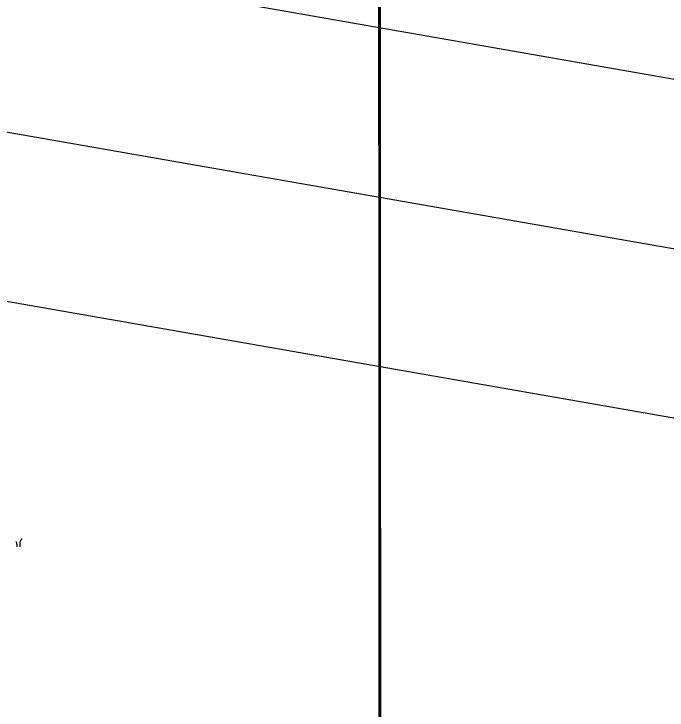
# Model space of a CAD drawing. Extents: x 529262 to 576451, y 2694391 to 2717535.
# Drawn here: x 562865.7 to 562983.1, y 2710815.5 to 2710940.6 of the extents above; entities that cross this region are included whole.
import ezdxf
from ezdxf.xclip import XClip

# ---------------------------------------------------------------- set-up
doc = ezdxf.new("R2010")
doc.units = 0
doc.header["$XCLIPFRAME"] = 0
for name, color, linetype in [('PP-COM', 7, 'Continuous'), ('RD-中线', 40, 'Continuous'), ('RD-红线', 7, 'Continuous'), ('ZBTZ', 8, 'Continuous')]:
    doc.layers.add(name, color=color, linetype=linetype)

# ---------------------------------------------------------------- blocks, each defined once
blk = doc.blocks.new('A$C19FD0107')
at = {"layer": 'RD-中线', "color": 8}
blk.add_lwpolyline([(-7408.07, 16401.63), (-7423.96, 16404.55, 0.002243), (-7425.28, 16404.79), (-8443.29, 16582.93)], format="xyb", dxfattribs=at)
at = {"layer": 'RD-红线', "color": 8}
for points in [[(-8002.67, 16536.29), (-8404.52, 16606.61)], [(-8013.05, 16477.19), (-8256.85, 16519.85)]]:
    blk.add_lwpolyline(points, dxfattribs=at)
blk = doc.blocks.new('gc246')
at = {"color": 8}
for p, q in [((-0.5, 1), (-0.5, 0)), ((0.5, 1), (0.5, 0))]:
    blk.add_line(p, q, dxfattribs=at)
for centre, radius, start, end in [((3.4, 1.11), 2.91, 139.3312, 182.0887), ((-2.94, 0.81), 2.45, 4.3743, 29.0242)]:
    blk.add_arc(centre, radius, start, end, dxfattribs=at)

msp = doc.modelspace()

# ---------------------------------------------------------------- linework, layer by layer
at = {"const_width": 0.5}
msp.add_lwpolyline([(563084.122, 2711138.263), (562931.285, 2711138.054), (562931.608, 2710566.673), (563463.398, 2710566.758), (563463.263, 2710638.911), (563709.007, 2710638.866), (563708.877, 2711077.419), (563083.998, 2711074.669), (563084.122, 2711138.263)], dxfattribs=at)

# ---------------------------------------------------------------- block references
at = {"layer": 'PP-COM'}
ref = msp.add_blockref('A$C19FD0107', (570997.993, 2694390.603), dxfattribs=at)
XClip(ref).set_block_clipping_path([(-9366.4383134884, 14428.6043910822), (-3328.4480743363, 17452.7484863754)])
at = {"layer": 'ZBTZ', "linetype": 'Continuous', "xscale": 0.5, "yscale": 0.5}
msp.add_blockref('gc246', (562866.531, 2710844.795), dxfattribs=at)

doc.saveas('drawing.dxf')
